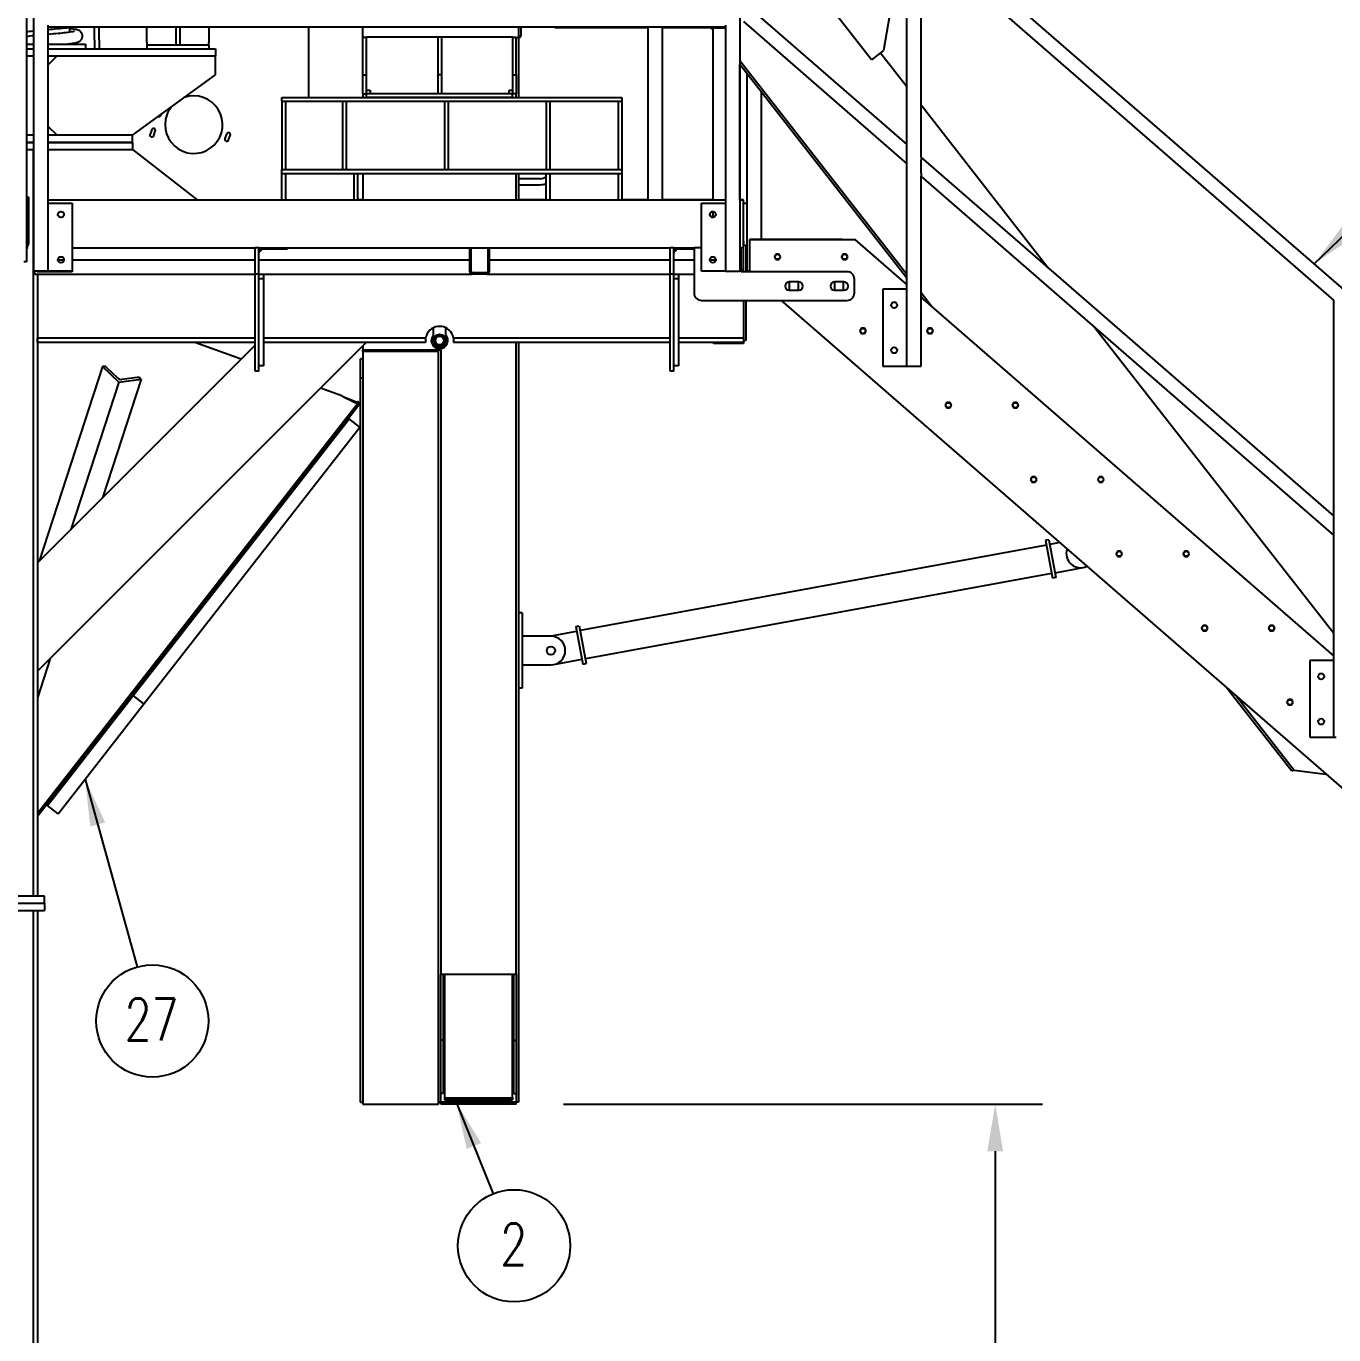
# Model space of a CAD drawing. Header units: millimetres. Extents: x 0 to 55611, y 0 to 32827.
# Drawn here: x 22491 to 25958, y 23633 to 27102 of the extents above; entities that cross this region are included whole.
import ezdxf

# ---------------------------------------------------------------- set-up
doc = ezdxf.new("R2010")
doc.units = ezdxf.units.MM
doc.header["$LTSCALE"] = 10
doc.header["$PDSIZE"] = -1
doc.linetypes.add('SLD-Continua', pattern=[0])
for name, color, linetype in [('CHUTE', 30, 'SLD-Continua'), ('EQUIPO', 30, 'SLD-Continua'), ('SLD-0_0', 7, 'SLD-Continua'), ('STRUC', 5, 'SLD-Continua')]:
    doc.layers.add(name, color=color, linetype=linetype)
doc.styles.add('1', font='romans.shx', dxfattribs={"height": 125})
doc.styles.add('SLDTEXTSTYLE18', font='romans.shx', dxfattribs={"width": 0.75})
doc.dimstyles.new('50', dxfattribs={"dimscale": 0, "dimtxt": 125, "dimasz": 125, "dimexe": 125, "dimexo": 125, "dimgap": 50, "dimtad": 1, "dimdec": 0, "dimlfac": 49.861111, "dimzin": 1, "dimtxsty": '1', "dimcen": 2.5, "dimclrd": 1, "dimclre": 1, "dimadec": 0, "dimazin": 0, "dimtfac": 1, "dimtdec": 0, "dimtmove": 0, "dimatfit": 3, "dimfxl": 1, "dimtzin": 1, "dimarcsym": 0})

# ---------------------------------------------------------------- blocks, each defined once
blk = doc.blocks.new('SW_NOTE_0')
at = {"layer": 'SLD-0_0', "color": 0}
blk.add_circle((39.8, -143.3), 148.7, dxfattribs=at)
at = {"layer": 'SLD-0_0', "color": 0, "insert": (37.6, -83.8), "char_height": 111.12, "attachment_point": 2, "style": 'SLDTEXTSTYLE18'}
blk.add_mtext('27', dxfattribs=at)
blk = doc.blocks.new('SW_NOTE_0_1')
at = {"layer": 'SLD-0_0', "color": 0}
blk.add_circle((55.5, -137.9), 148.7, dxfattribs=at)
at = {"layer": 'SLD-0_0', "color": 0, "insert": (54.4, -78.5), "char_height": 111.1, "attachment_point": 2, "style": 'SLDTEXTSTYLE18'}
blk.add_mtext('2', dxfattribs=at)
blk = doc.blocks.new('*D107')
at = {"color": 1, "lineweight": -2, "transparency": 16777216}
for p, q in [((17583.4, 28887.9), (17583.4, 31015.6)), ((29013, 23894.3), (29013, 31015.6)), ((28888, 30890.6), (17708.4, 30890.6))]:
    blk.add_line(p, q, dxfattribs=at)
at = {"color": 1, "transparency": 16777216}
for points in [[(17708.4, 30911.4), (17708.4, 30869.8), (17583.4, 30890.6)], [(28888, 30911.4), (28888, 30869.8), (29013, 30890.6)]]:
    blk.add_solid(points, dxfattribs=at)
at = {"layer": 'Defpoints', "color": 0, "transparency": 16777216}
for p in [(17583.4, 30890.6), (17583.4, 28762.9), (29013, 23769.3)]:
    blk.add_point(p, dxfattribs=at)
at = {"color": 0, "transparency": 16777216, "insert": (23298.2, 31003.1), "char_height": 125, "attachment_point": 5, "style": '1'}
blk.add_mtext('11430', dxfattribs=at)
blk = doc.blocks.new('*D110')
at = {"color": 1, "lineweight": -2, "transparency": 16777216}
for p, q in [((20926, 28448.7), (20926, 30587.3)), ((29013, 23894.3), (29013, 30587.3)), ((21051, 30462.3), (28888, 30462.3))]:
    blk.add_line(p, q, dxfattribs=at)
at = {"color": 1, "transparency": 16777216}
for points in [[(21051, 30483.1), (21051, 30441.4), (20926, 30462.3)], [(28888, 30483.1), (28888, 30441.4), (29013, 30462.3)]]:
    blk.add_solid(points, dxfattribs=at)
at = {"layer": 'Defpoints', "color": 0, "transparency": 16777216}
for p in [(29013, 30462.3), (20926, 28323.7), (29013, 23769.3)]:
    blk.add_point(p, dxfattribs=at)
at = {"color": 0, "transparency": 16777216, "insert": (24969.5, 30574.8), "char_height": 125, "attachment_point": 5, "style": '1'}
blk.add_mtext('8087', dxfattribs=at)
blk = doc.blocks.new('*D112')
at = {"color": 1, "lineweight": -2, "transparency": 16777216}
for p, q in [((23915.6, 24245), (25185.3, 24245)), ((25060.3, 24120), (25060.3, 22512.2))]:
    blk.add_line(p, q, dxfattribs=at)
at = {"color": 1, "transparency": 16777216}
for points in [[(25039.5, 24120), (25081.2, 24120), (25060.3, 24245)], [(25039.5, 22512.2), (25081.2, 22512.2), (25060.3, 22387.2)]]:
    blk.add_solid(points, dxfattribs=at)
at = {"layer": 'Defpoints', "color": 0, "transparency": 16777216}
for p in [(23790.6, 24245), (25060.3, 22387.2), (25060.3, 22387.2)]:
    blk.add_point(p, dxfattribs=at)
at = {"color": 0, "transparency": 16777216, "insert": (24947.8, 23316.1), "char_height": 125, "attachment_point": 5, "rotation": 90, "style": '1'}
blk.add_mtext('1858', dxfattribs=at)
blk = doc.blocks.new('*D113')
at = {"color": 1, "lineweight": -2, "transparency": 16777216}
blk.add_arc((27762.6, 22838.4), 6262.4, 163.12886, 178.85634, dxfattribs=at)
at = {"color": 1, "transparency": 16777216}
for points in [[(21749.9, 24662.2), (21789.6, 24649.7), (21807.2, 24775.2)], [(21522.3, 22963.2), (21480.6, 22963.6), (21500.2, 22838.4)]]:
    blk.add_solid(points, dxfattribs=at)
at = {"layer": 'Defpoints', "color": 0, "transparency": 16777216}
for p in [(21583.5, 24847.9), (22235.7, 24635.8), (21637.3, 24141.5), (18028.3, 22838.4), (23892.3, 22838.4)]:
    blk.add_point(p, dxfattribs=at)
at = {"color": 0, "transparency": 16777216, "insert": (21466.3, 23836.5), "char_height": 125, "attachment_point": 5, "rotation": 80.9926, "style": '1'}
blk.add_mtext('18°', dxfattribs=at)

msp = doc.modelspace()

# ---------------------------------------------------------------- hatches: boundary and pattern name
at = {"linetype": 'SLD-Continua', "lineweight": 18}
h = msp.add_hatch(dxfattribs=at)
h.set_pattern_fill('ANSI31', scale=60, angle=3e-322, style=0)
edge = h.paths.add_edge_path(flags=0)
edge.add_line((25066.5, 27181.8), (25117.5, 27181.8))
edge.add_line((25117.5, 27181.8), (25117.5, 27192.4))
edge.add_line((25117.5, 27192.4), (25066.5, 27192.4))
edge.add_ellipse((25066.5, 27165.8), major_axis=(0, -26.6), ratio=0.939693, start_angle=180, end_angle=270)
edge.add_line((25041.5, 27165.8), (25041.5, 27013.6))
edge.add_line((25041.5, 27013.6), (25051.5, 27013.6))
edge.add_line((25051.5, 27013.6), (25051.5, 27165.8))
edge.add_ellipse((25066.5, 27165.8), major_axis=(0, 16), ratio=0.939693, start_angle=0, end_angle=90, ccw=False)
h = msp.add_hatch(dxfattribs=at)
h.set_pattern_fill('ANSI32', scale=60, angle=3e-322, style=0)
edge = h.paths.add_edge_path(flags=0)
edge.add_ellipse((24256.9, 26981.2), major_axis=(0, -0.845), ratio=0.939582, start_angle=360, end_angle=450)
edge.add_line((24257.7, 26981.2), (24257.7, 27020.1))
edge.add_ellipse((24256.9, 27020.1), major_axis=(0, -0.845), ratio=0.939582, start_angle=90, end_angle=180)
edge.add_line((24256.9, 27020.9), (24253.7, 27020.9))
edge.add_ellipse((24253.7, 27020.1), major_axis=(0, -0.845), ratio=0.939582, start_angle=180, end_angle=270)
edge.add_line((24252.9, 27020.1), (24252.9, 26981.2))
edge.add_ellipse((24253.7, 26981.2), major_axis=(0, -0.845), ratio=0.939582, start_angle=270, end_angle=360)
edge.add_line((24253.7, 26980.4), (24256.9, 26980.4))
h = msp.add_hatch(dxfattribs=at)
h.set_pattern_fill('ANSI32', scale=60, angle=3e-322, style=0)
edge = h.paths.add_edge_path(flags=0)
edge.add_line((24675.6, 26939.8), (24714.2, 26939.8))
edge.add_ellipse((24714.2, 26946.3), major_axis=(0, -6.49), ratio=0.939582, start_angle=360, end_angle=450)
edge.add_line((24720.3, 26946.3), (24720.3, 27014.4))
edge.add_ellipse((24714.2, 27014.4), major_axis=(0, -6.49), ratio=0.939582, start_angle=90, end_angle=180)
edge.add_line((24714.2, 27020.9), (24675.6, 27020.9))
edge.add_ellipse((24675.6, 27014.4), major_axis=(0, -6.49), ratio=0.939582, start_angle=180, end_angle=270)
edge.add_line((24669.5, 27014.4), (24669.5, 26946.3))
edge.add_ellipse((24675.6, 26946.3), major_axis=(0, -6.49), ratio=0.939582, start_angle=270, end_angle=360)
edge = h.paths.add_edge_path(flags=0)
edge.add_ellipse((24675.6, 26946.3), major_axis=(0, -3.24), ratio=0.939582, start_angle=270, end_angle=360, ccw=False)
edge.add_line((24672.6, 26946.3), (24672.6, 27014.4))
edge.add_ellipse((24675.6, 27014.4), major_axis=(0, -3.24), ratio=0.939582, start_angle=180, end_angle=270, ccw=False)
edge.add_line((24675.6, 27017.7), (24714.2, 27017.7))
edge.add_ellipse((24714.2, 27014.4), major_axis=(0, -3.24), ratio=0.939582, start_angle=90, end_angle=180, ccw=False)
edge.add_line((24717.3, 27014.4), (24717.3, 26946.3))
edge.add_ellipse((24714.2, 26946.3), major_axis=(0, -3.24), ratio=0.939582, start_angle=0, end_angle=90, ccw=False)
edge.add_line((24714.2, 26943), (24675.6, 26943))
h = msp.add_hatch(dxfattribs=at)
h.set_pattern_fill('ANSI32', scale=60, angle=3e-322, style=0)
edge = h.paths.add_edge_path(flags=0)
edge.add_line((23799.8, 26961.5), (23799.8, 26997.2))
edge.add_ellipse((23806.2, 26997.2), major_axis=(0, 6.76), ratio=0.939582, start_angle=0, end_angle=90, ccw=False)
edge.add_line((23806.2, 27004), (23847.5, 27004))
edge.add_ellipse((23847.5, 27010.8), major_axis=(0, 6.76), ratio=0.939582, start_angle=180, end_angle=270)
edge.add_line((23853.8, 27010.8), (23853.8, 27014.1))
edge.add_line((23853.8, 27014.1), (23790.3, 27014.1))
edge.add_line((23790.3, 27014.1), (23790.3, 26961.5))
edge.add_line((23790.3, 26961.5), (23799.8, 26961.5))
h = msp.add_hatch(dxfattribs=at)
h.set_pattern_fill('ANSI32', scale=60, angle=3e-322, style=0)
edge = h.paths.add_edge_path(flags=0)
edge.add_line((24812.5, 26911.6), (24846.1, 26911.6))
edge.add_ellipse((24855.6, 26914.8), major_axis=(0, 27.8), ratio=0.342323, start_angle=82.6186, end_angle=96.57, ccw=False)
edge.add_line((24846.1, 26918.4), (24814.8, 26918.4))
edge.add_line((24814.8, 26918.4), (24812.5, 26911.6))
h = msp.add_hatch(dxfattribs=at)
h.set_pattern_fill('ANSI32', scale=60, style=0)
edge = h.paths.add_edge_path(flags=0)
edge.add_line((24863.6, 26899.7), (24886.9, 26899.7))
edge.add_line((24886.9, 26899.7), (24886.9, 26911.6))
edge.add_line((24886.9, 26911.6), (24865, 26911.6))
edge.add_ellipse((24855.6, 26914.8), major_axis=(0, 27.8), ratio=0.342323, start_angle=237.182, end_angle=263.4261, ccw=False)
h = msp.add_hatch(dxfattribs=at)
h.set_pattern_fill('ANSI32', scale=60, angle=3e-322, style=0)
edge = h.paths.add_edge_path(flags=0)
edge.add_line((24865, 26911.6), (24898.6, 26911.6))
edge.add_line((24898.6, 26911.6), (24898.6, 26918.4))
edge.add_line((24898.6, 26918.4), (24865, 26918.4))
edge.add_ellipse((24855.6, 26914.8), major_axis=(0, 27.8), ratio=0.342323, start_angle=263.43, end_angle=277.3814, ccw=False)
h = msp.add_hatch(dxfattribs=at)
h.set_pattern_fill('ANSI32', scale=60, angle=3e-322, style=0)
h.paths.add_polyline_path([(24670.3, 26778.3), (24670.3, 26741.2), (24810.3, 26741.2), (24810.3, 26778.3)], flags=0)
h = msp.add_hatch(dxfattribs=at)
h.set_pattern_fill('ANSI32', scale=60, angle=3e-322, style=0)
edge = h.paths.add_edge_path(flags=0)
edge.add_line((25738.8, 25141.1), (25738.8, 25096.3))
edge.add_ellipse((25748.4, 25096.3), major_axis=(0, 10), ratio=0.950977, start_angle=90, end_angle=111.2679)
edge.add_line((25739.5, 25092.6), (25757, 25045.2))
edge.add_ellipse((25752.6, 25043.4), major_axis=(0, 5.01), ratio=0.950977, start_angle=270, end_angle=291.2679, ccw=False)
edge.add_line((25757.4, 25043.4), (25757.4, 25017.6))
edge.add_line((25757.4, 25017.6), (25762.1, 25017.6))
edge.add_line((25762.1, 25017.6), (25762.1, 25043.4))
edge.add_ellipse((25752.6, 25043.4), major_axis=(0, 10), ratio=0.950977, start_angle=270, end_angle=291.2679)
edge.add_line((25761.5, 25047), (25743.9, 25094.4))
edge.add_ellipse((25748.4, 25096.3), major_axis=(0, 5.01), ratio=0.950977, start_angle=90, end_angle=111.2679, ccw=False)
edge.add_line((25743.6, 25096.3), (25743.6, 25141.1))
edge.add_ellipse((25748.4, 25141.1), major_axis=(0, 5.01), ratio=0.950977, start_angle=0, end_angle=90, ccw=False)
edge.add_line((25748.4, 25146.1), (25774.8, 25146.1))
edge.add_line((25774.8, 25146.1), (25774.8, 25151.1))
edge.add_line((25774.8, 25151.1), (25748.4, 25151.1))
edge.add_ellipse((25748.4, 25141.1), major_axis=(0, 10), ratio=0.950977, start_angle=0, end_angle=90)
h = msp.add_hatch(dxfattribs=at)
h.set_pattern_fill('ANSI34', scale=60, style=0)
h.paths.add_polyline_path([(25774.8, 25097.7), (25762.1, 25097.7), (25762.1, 24990.9), (25774.8, 24990.9)], flags=0)
h = msp.add_hatch(dxfattribs=at)
h.set_pattern_fill('ANSI32', scale=60, style=0)
h.paths.add_polyline_path([(24814.6, 24021.9), (24824.1, 24021.9), (24824.1, 24312.9), (24814.6, 24312.9)], flags=0)
h = msp.add_hatch(dxfattribs=at)
h.set_pattern_fill('ANSI32', scale=60, style=0)
edge = h.paths.add_edge_path(flags=0)
edge.add_line((24738.4, 24116.9), (24738.4, 24112.3))
edge.add_line((24738.4, 24112.3), (24814.6, 24112.3))
edge.add_line((24814.6, 24112.3), (24814.6, 24223.5))
edge.add_line((24814.6, 24223.5), (24811.4, 24223.5))
edge.add_ellipse((24811.4, 24218.9), major_axis=(0, 4.64), ratio=0.684989, start_angle=360, end_angle=450)
edge.add_line((24808.2, 24218.9), (24808.2, 24133.2))
edge.add_ellipse((24800.3, 24133.2), major_axis=(0, 11.6), ratio=0.684989, start_angle=180, end_angle=270, ccw=False)
edge.add_line((24800.3, 24121.6), (24741.6, 24121.6))
edge.add_ellipse((24741.6, 24116.9), major_axis=(0, 4.64), ratio=0.684989, start_angle=360, end_angle=450)
h = msp.add_hatch(dxfattribs=at)
h.set_pattern_fill('ANSI32', scale=60, style=0)
edge = h.paths.add_edge_path(flags=0)
edge.add_line((24900.3, 24218.4), (24900.3, 24223))
edge.add_line((24900.3, 24223), (24824.1, 24223))
edge.add_line((24824.1, 24223), (24824.1, 24111.8))
edge.add_line((24824.1, 24111.8), (24827.3, 24111.8))
edge.add_ellipse((24827.3, 24116.4), major_axis=(0, -4.64), ratio=0.684989, start_angle=360, end_angle=450)
edge.add_line((24830.5, 24116.4), (24830.5, 24202.2))
edge.add_ellipse((24838.4, 24202.2), major_axis=(0, -11.6), ratio=0.684989, start_angle=180, end_angle=270, ccw=False)
edge.add_line((24838.4, 24213.8), (24897.1, 24213.8))
edge.add_ellipse((24897.1, 24218.4), major_axis=(0, -4.64), ratio=0.684989, start_angle=360, end_angle=450)

# ---------------------------------------------------------------- linework, layer by layer
at = {"color": 7, "linetype": 'SLD-Continua', "lineweight": 25}
for p, q in [((22492.6, 27041.5), (22512, 27041.5)), ((22492.6, 27022.5), (22512, 27022.5)), ((22550.1, 27041.5), (22993.3, 27041.5)), ((22550.1, 27022.5), (22993.3, 27022.5)), ((22573.5, 27022.5), (22550.1, 26999.1)), ((22993.3, 27041.5), (22993.3, 27022.5)), ((22993.3, 26972.5), (22993.3, 27022.5)), ((22773.3, 26812.5), (22993.3, 26972.5)), ((23169.3, 26912.9), (24070.8, 26912.9)), ((23169.3, 26902.7), (23169.3, 26912.9)), ((23169.3, 26902.7), (24070.8, 26902.7)), ((23169.3, 26902.7), (23178.9, 26902.7)), ((23169.3, 26902.7), (23169.3, 26721.6)), ((23178.9, 26902.7), (23178.9, 26721.6)), ((23330.2, 26902.7), (23330.2, 26721.6)), ((23330.2, 26902.7), (23339.8, 26902.7)), ((23339.8, 26902.7), (23339.8, 26721.6)), ((23600.2, 26902.7), (23609.8, 26902.7)), ((23600.2, 26902.7), (23600.2, 26721.6)), ((23609.8, 26902.7), (23609.8, 26721.6)), ((23870.2, 26902.7), (23870.2, 26721.6)), ((23870.2, 26902.7), (23879.8, 26902.7)), ((23879.8, 26902.7), (23879.8, 26721.6)), ((24061.2, 26902.7), (24061.2, 26721.6)), ((24061.2, 26902.7), (24070.8, 26902.7)), ((24070.8, 26912.9), (24070.8, 26902.7)), ((24070.8, 26902.7), (24070.8, 26721.6)), ((22512, 26812.5), (22492.5, 26812.5)), ((22550.1, 26835.8), (22573.5, 26812.5)), ((22773.3, 26812.5), (22550.1, 26812.5)), ((22773.3, 26793.4), (22773.3, 26812.5)), ((22512, 26793.4), (22492.5, 26793.4)), ((22773.3, 26793.4), (22550.1, 26793.4)), ((23169.3, 26721.6), (24070.8, 26721.6)), ((23169.3, 26711.5), (23169.3, 26721.6)), ((23169.3, 26721.6), (23178.9, 26721.6)), ((23169.3, 26641.4), (23169.3, 26711.5)), ((23169.3, 26711.5), (23179.5, 26711.5)), ((23169.3, 26711.5), (24070.8, 26711.5)), ((23179.5, 26641.4), (23179.5, 26711.5)), ((23330.2, 26721.6), (23339.8, 26721.6)), ((23360.6, 26711.5), (23370.8, 26711.5)), ((23360.6, 26641.4), (23360.6, 26711.5)), ((23370.8, 26641.4), (23370.8, 26711.5)), ((23600.2, 26721.6), (23609.8, 26721.6)), ((23869.3, 26711.5), (23869.3, 26641.4)), ((23869.3, 26711.5), (23879.5, 26711.5)), ((23870.2, 26721.6), (23879.8, 26721.6)), ((23879.5, 26711.5), (23879.5, 26641.4)), ((24060.6, 26711.5), (24060.6, 26641.4)), ((24060.6, 26711.5), (24070.8, 26711.5)), ((24061.2, 26721.6), (24070.8, 26721.6)), ((24070.8, 26721.6), (24070.8, 26711.5)), ((24070.8, 26711.5), (24070.8, 26641.4))]:
    msp.add_line(p, q, dxfattribs=at)
at = {"layer": 'CHUTE', "linetype": 'SLD-Continua', "lineweight": 25}
for p, q in [((24732.3, 27012.5), (24640.6, 27129.8)), ((24780.3, 27129.2), (24763.8, 27037.2)), ((23384.2, 27076.4), (23384.2, 27098.5)), ((23796.9, 27098.5), (23796.9, 27071.6)), ((23803.3, 27076.4), (23803.3, 27098.5)), ((24308.7, 27095.7), (24306.9, 27097.2)), ((24309.3, 27094.9), (24307.9, 27096.4)), ((24308.7, 27095.7), (24309.9, 27097.2)), ((24309.3, 27094.9), (24311.5, 27096.6)), ((24311.5, 27092.1), (24309.3, 27094.9)), ((23384.2, 27072.4), (23384.2, 27076.4)), ((23384.2, 26972.4), (23384.2, 27072.4)), ((23384.2, 27072.4), (23393.7, 27072.4)), ((23393.7, 26972.4), (23393.7, 27072.4)), ((23403.3, 27072.4), (23393.7, 27072.4)), ((23582.6, 27072.4), (23403.3, 27072.4)), ((23592.2, 27072.4), (23582.6, 27072.4)), ((23582.6, 27072.4), (23582.6, 26972.4)), ((23771.5, 27072.4), (23592.2, 27072.4)), ((23592.2, 27072.4), (23592.2, 26972.4)), ((23781, 27072.4), (23771.5, 27072.4)), ((23781, 27072.4), (23790.6, 27072.4)), ((23781, 27072.4), (23781, 26972.4)), ((23790.6, 26972.4), (23790.6, 27072.4)), ((23790.6, 27071.6), (23796.9, 27071.6)), ((23796.9, 27071.6), (23796.9, 26912.9)), ((23796.9, 27071.6), (23798.5, 27071.6)), ((24763.8, 27037.2), (24732.3, 27012.5)), ((24755.9, 27031), (24825.8, 26941.5)), ((24383.3, 27010.6), (24825.8, 26444.1)), ((24825.8, 26433.8), (24383.3, 27000.3)), ((23384.2, 26972.4), (23393.7, 26972.4)), ((23384.2, 26922.5), (23384.2, 26972.4)), ((23393.7, 26922.5), (23393.7, 26972.4)), ((23592.2, 26972.4), (23582.6, 26972.4)), ((23582.6, 26972.4), (23582.6, 26922.5)), ((23592.2, 26972.4), (23592.2, 26922.5)), ((23781, 26972.4), (23781, 26922.5)), ((23781, 26972.4), (23790.6, 26972.4)), ((23790.6, 26972.4), (23790.6, 26922.5)), ((23384.2, 26922.5), (23384.2, 26912.9)), ((23384.2, 26922.5), (23393.7, 26922.5)), ((23393.7, 26931.9), (23403.3, 26931.9)), ((23393.8, 26912.9), (23393.8, 26922.4)), ((23781, 26922.4), (23393.8, 26922.4)), ((23403.3, 26931.9), (23403.3, 26922.4)), ((23592.2, 26922.5), (23582.6, 26922.5)), ((23771.5, 26922.4), (23771.5, 26931.9)), ((23771.5, 26931.9), (23781, 26931.9)), ((23790.6, 26922.5), (23781, 26922.5)), ((23781, 26912.9), (23781, 26922.4)), ((23790.6, 26912.9), (23790.6, 26922.5)), ((23781, 26912.9), (23393.8, 26912.9)), ((24863.9, 26892.7), (25200.9, 26461.5)), ((23384.2, 26711.5), (23384.2, 26641.4)), ((23790.6, 26641.4), (23790.6, 26711.5)), ((23796.9, 26711.5), (23796.9, 26641.4)), ((23854.2, 26697.2), (23796.9, 26697.2)), ((23796.9, 26681.3), (23854.2, 26681.3)), ((24863.9, 26395.3), (24893.1, 26358.1)), ((24867.9, 26379.9), (24863.9, 26385)), ((23570.7, 26302.1), (23570.7, 26268.5)), ((23604.1, 26268.5), (23604.1, 26302.1)), ((25323.8, 26304.1), (25957.9, 25492.5)), ((23568.4, 26257.4), (23569.5, 26257.4)), ((23572.2, 26257.4), (23574.9, 26257.4)), ((23580, 26257.4), (23587.4, 26257.4)), ((23582.6, 26279.6), (23582.6, 26281)), ((23582.6, 26279.6), (23592.2, 26279.6)), ((23592.2, 26279.6), (23592.2, 26281)), ((23790.6, 24589.5), (23790.6, 26263.2)), ((23796.9, 26263.2), (23796.9, 24249.5)), ((23377.9, 26169.5), (23377.9, 26220.3)), ((23384.2, 26220.3), (23377.9, 26220.3)), ((23384.2, 26254.6), (23384.2, 26243.7)), ((23384.2, 26243.7), (23590.6, 26243.7)), ((23384.2, 26239.1), (23384.2, 26243.7)), ((23384.2, 26239.1), (23384.2, 24245)), ((23584.2, 26239.1), (23384.2, 26239.1)), ((23584.2, 26239.1), (23584.2, 26243.7)), ((23584.2, 26234.8), (23584.2, 26239.1)), ((23584.2, 24249.5), (23584.2, 26234.8)), ((23590.6, 26243.7), (23590.6, 24589.5)), ((23377.9, 24249.5), (23377.9, 26169.5)), ((23377.9, 26169.5), (23384.2, 26169.5)), ((25202.8, 25740.6), (25193.5, 25738.9)), ((25193.5, 25738.9), (25211.8, 25638.9)), ((25202.8, 25740.6), (25221.2, 25640.6)), ((25195.8, 25726.4), (23960.1, 25499.6)), ((25231.2, 25732.9), (25205.1, 25728.1)), ((25218.9, 25653.1), (25293.8, 25666.9)), ((25209.5, 25651.4), (23973.8, 25424.7)), ((25221.2, 25640.6), (25211.8, 25638.9)), ((23806.4, 25546.7), (23796.9, 25546.7)), ((23806.4, 25546.7), (23806.4, 25346.7)), ((23879.2, 25484.8), (23950.7, 25497.9)), ((23948.4, 25510.4), (23957.8, 25512.1)), ((23948.4, 25510.4), (23966.8, 25410.5)), ((23957.8, 25512.1), (23976.1, 25412.2)), ((23882.6, 25484.8), (23806.4, 25484.8)), ((23964.5, 25423), (23889.5, 25409.2)), ((23806.4, 25408.6), (23882.6, 25408.6)), ((23966.8, 25410.5), (23976.1, 25412.2)), ((23806.4, 25346.7), (23796.9, 25346.7)), ((25847, 25126.7), (25674.6, 25347.4)), ((25699.7, 25325.6), (25852.6, 25129.9)), ((25852, 25130.6), (25847, 25126.7)), ((25852.6, 25129.9), (25936.7, 25119.6)), ((23590.6, 24249.5), (23590.6, 24589.5)), ((23590.6, 24589.5), (23790.6, 24589.5)), ((23596.9, 24589.5), (23596.9, 24414.3)), ((23600.6, 24589.5), (23600.6, 24261)), ((23780.6, 24261), (23780.6, 24589.5)), ((23784.2, 24414.3), (23784.2, 24589.5)), ((23790.6, 24589.5), (23790.6, 24249.5)), ((23596.9, 24414.3), (23590.6, 24414.3)), ((23596.9, 24414.3), (23596.9, 24273.1)), ((23784.2, 24273.1), (23784.2, 24414.3)), ((23784.2, 24414.3), (23790.6, 24414.3)), ((23377.9, 24249.5), (23384.2, 24249.5)), ((23384.2, 24245), (23584.2, 24245)), ((23590.6, 24249.5), (23584.2, 24249.5)), ((23584.2, 24245), (23584.2, 24249.5)), ((23596.9, 24273.1), (23590.6, 24273.1)), ((23590.6, 24245), (23590.6, 24249.5)), ((23790.6, 24249.5), (23590.6, 24249.5)), ((23790.6, 24245), (23590.6, 24245)), ((23600.6, 24261), (23780.6, 24261)), ((23600.6, 24261), (23600.6, 24256.5)), ((23600.6, 24256.5), (23780.6, 24256.5)), ((23780.6, 24261), (23780.6, 24256.5)), ((23784.2, 24273.1), (23790.6, 24273.1)), ((23796.9, 24249.5), (23790.6, 24249.5)), ((23790.6, 24245), (23790.6, 24249.5))]:
    msp.add_line(p, q, dxfattribs=at)
for centre, radius in [((23587.4, 26268.5), 16.7), ((23587.4, 26268.5), 13.3), ((23587.4, 26268.5), 11.1), ((23882.6, 25446.7), 11.1)]:
    msp.add_circle(centre, radius, dxfattribs=at)
for centre, radius, start, end in [((23798.5, 27076.4), 4.76, 270, 0), ((23854.2, 26719.3), 22.1, 270, 313.2791), ((23854.2, 26719.3), 37.9, 270, 293.4958), ((23587.4, 26268.5), 22, 139.3861, 40.6139), ((23587.4, 26268.5), 21.1, 142.3886, 0), ((23587.4, 26268.5), 18.8, 152.687, 0), ((23587.4, 26268.5), 21.1, 0, 37.6114), ((23587.4, 26268.5), 18.8, 0, 27.313), ((25286.9, 25704.4), 38.1, 162.2749, 295.7251), ((23882.6, 25446.7), 38.1, 270, 90)]:
    msp.add_arc(centre, radius, start, end, dxfattribs=at)
at = {"layer": 'EQUIPO', "linetype": 'SLD-Continua', "lineweight": 25}
for p, q in [((22607.5, 27085.5), (22607.5, 27098.5)), ((22673, 27065.5), (22673, 27098.5)), ((22685, 27065.5), (22685, 27098.5)), ((22811, 27057.9), (22811, 27098.5)), ((22888.5, 27098.5), (22888.5, 27074.3)), ((22898.5, 27098.5), (22898.5, 27074.3)), ((22976.1, 27098.5), (22976.1, 27057.9)), ((23240.7, 26912.9), (23240.8, 27098.5)), ((22492.6, 27053.5), (22512, 27053.5)), ((22550.1, 27053.5), (22559, 27053.5)), ((22559, 27053.5), (22649, 27053.5)), ((22607.5, 27053.5), (22607.5, 27055.2)), ((22649, 27053.5), (22649, 27041.5)), ((22673, 27065.5), (22673, 27041.5)), ((22685, 27065.5), (22685, 27041.5)), ((22811, 27057.9), (22811, 27051.5)), ((22888.5, 27074.3), (22888.5, 27061.9)), ((22888.5, 27061.9), (22888.5, 27051.5)), ((22898.5, 27074.3), (22898.5, 27061.9)), ((22898.5, 27061.9), (22898.5, 27051.5)), ((22976.1, 27051.5), (22976.1, 27057.9)), ((22811, 27051.5), (22811, 27041.5)), ((22836.4, 27051.5), (22811, 27051.5)), ((22950.7, 27051.5), (22836.4, 27051.5)), ((22976.1, 27051.5), (22950.7, 27051.5)), ((22976.1, 27051.5), (22976.1, 27041.5)), ((22849, 26865.3), (22850.2, 26868.4)), ((22824.2, 26827.1), (22819.8, 26815.1)), ((22829.5, 26811.6), (22833.8, 26823.5)), ((23022.7, 26815.6), (23018.4, 26803.7)), ((23028.1, 26800.2), (23032.4, 26812.1)), ((23061, 26218.8), (22939, 26263.2)), ((22693.6, 26199.6), (22525.7, 25683.5)), ((22696, 26199.9), (22693.6, 26199.6)), ((22693.6, 26199.6), (22736.9, 26158.5)), ((22734.3, 26168.9), (22704.6, 26197.2)), ((22736.9, 26158.5), (22609.7, 25767.5)), ((22796, 26166.3), (22693.7, 25851.4)), ((22736.9, 26158.5), (22796, 26166.3)), ((22785.7, 26170.8), (22745, 26165.4)), ((22796, 26166.3), (22794.2, 26168)), ((23328.1, 26121.6), (23271.7, 26142.1)), ((22521.4, 25015.6), (23370.8, 26102.8)), ((23376.7, 26101.8), (22775.5, 25332.2)), ((23368.5, 26103.5), (23368.1, 26102.2)), ((23369.5, 26106.4), (23368.5, 26103.5)), ((23370.8, 26102.8), (23368.5, 26103.5)), ((23371.7, 26105.7), (23369.5, 26106.4)), ((23370.8, 26102.8), (23371.7, 26105.7)), ((23376.7, 26101.8), (23371.7, 26105.7)), ((22775.4, 25327.9), (23347.9, 26060.8)), ((23347, 26061.5), (23345.9, 26062.4)), ((23347.9, 26060.8), (23347, 26061.5)), ((23376.2, 26038.7), (23347.9, 26060.8)), ((22803.7, 25305.8), (23376.2, 26038.7)), ((22555.2, 25425.6), (22521.4, 25321.9)), ((22773.4, 25329.5), (22521.4, 25007)), ((22547.6, 25036.4), (22775.4, 25327.9)), ((22775.5, 25332.2), (22773.4, 25329.5)), ((22774.5, 25328.6), (22773.4, 25329.5)), ((22775.4, 25327.9), (22774.5, 25328.6)), ((22803.7, 25305.8), (22775.4, 25327.9)), ((22575.9, 25014.3), (22803.7, 25305.8)), ((22546.7, 25037.1), (22545.6, 25037.9)), ((22547.6, 25036.4), (22546.7, 25037.1)), ((22575.9, 25014.3), (22547.6, 25036.4))]:
    msp.add_line(p, q, dxfattribs=at)
at = {"layer": 'EQUIPO', "linetype": 'SLD-Continua', "lineweight": 25, "flags": 128}
for points in [[(22492.6, 27087.2), (22493, 27087.3), (22496.7, 27087.7), (22500.8, 27088.2), (22505.5, 27088.7), (22510.9, 27089.2), (22512, 27089.3)], [(22550.1, 27092.8), (22551.9, 27093), (22556.2, 27093.4), (22561.2, 27093.8), (22566.7, 27094.3), (22574.4, 27095), (22581.3, 27095.6), (22587.5, 27096.3), (22593.9, 27096.9), (22599.3, 27097.5), (22603.7, 27098), (22607.3, 27098.5)], [(22618.3, 27087.5), (22618.3, 27087.5), (22617.8, 27087.4), (22617.1, 27087.2), (22615.7, 27086.9), (22613.7, 27086.5), (22611.1, 27086.1), (22606.7, 27085.4), (22602, 27084.8), (22596.9, 27084.2), (22591.1, 27083.5), (22586.7, 27083), (22581.7, 27082.5), (22576.2, 27082), (22570.2, 27081.4), (22563.6, 27080.9), (22556.7, 27080.2), (22550.4, 27079.7), (22550.1, 27079.7)], [(22641.1, 27074.9), (22640.8, 27078.2), (22640.1, 27080.7), (22639.3, 27082.6), (22638.5, 27083.8), (22638.1, 27084.4), (22637.5, 27085.2), (22636.6, 27086.2), (22635.2, 27087.5), (22633.5, 27088.8), (22631.8, 27089.7), (22628.1, 27091.2), (22624.5, 27092.3), (22620.9, 27093.1), (22617.2, 27093.7), (22613.7, 27094.3), (22610.5, 27094.8), (22607.5, 27095.2)], [(22512, 27076.2), (22506.5, 27075.7), (22501.4, 27075.1), (22496.9, 27074.6), (22492.9, 27074.2), (22492.6, 27074.1)], [(22593.1, 27053.5), (22595.5, 27053.8), (22600.9, 27054.4), (22605.3, 27054.9), (22608.9, 27055.4), (22611.8, 27055.8), (22614, 27056.1), (22616, 27056.4), (22618.4, 27056.8), (22621, 27057.3), (22623.7, 27057.9), (22625.9, 27058.4), (22627.9, 27059), (22629.6, 27059.7), (22631.8, 27060.6), (22633.6, 27061.7), (22635, 27062.7), (22635.9, 27063.5), (22636.3, 27063.9), (22636.8, 27064.4), (22637.5, 27065.2), (22638.4, 27066.3), (22639.3, 27067.9), (22640.2, 27069.9), (22640.8, 27072.3), (22641.1, 27075.2)], [(23328.1, 26121.6), (23339.6, 26115.9), (23351.2, 26110.3), (23359.6, 26106.2), (23368.1, 26102.2)], [(23328.1, 26121.6), (23339.8, 26116.8), (23351.6, 26112), (23369, 26105.1)]]:
    msp.add_lwpolyline(points, dxfattribs=at)
at = {"layer": 'EQUIPO', "linetype": 'SLD-Continua', "lineweight": 25}
for centre, radius, start, end in [((22935.9, 26840.5), 76.2, 160, 109.3602), ((22935.9, 26840.5), 76.2, 142.6936, 160), ((22844.2, 26867.1), 5.16, 244.3157, 340), ((22824.7, 26813.4), 5.16, 160, 340), ((22829, 26825.3), 5.16, 340, 160), ((23027.6, 26813.9), 5.16, 340, 160), ((23023.2, 26801.9), 5.16, 160, 340), ((22697, 26188.4), 11.6, 49.1744, 94.796), ((22743.8, 26179.9), 14.5, 229.1744, 274.796), ((22786.7, 26159.2), 11.6, 49.1744, 94.796)]:
    msp.add_arc(centre, radius, start, end, dxfattribs=at)
at = {"layer": 'STRUC', "linetype": 'SLD-Continua', "lineweight": 25}
for p, q in [((22492.8, 27637.3), (22492.4, 26477.3)), ((22512, 26452.6), (22512, 27633.6)), ((24383.3, 27633.6), (24383.3, 26452.6)), ((26900.7, 25606.4), (24566, 27635.9)), ((24825.8, 26787.5), (24825.8, 27359.6)), ((25957.9, 26375.5), (24863.9, 27326.5)), ((24863.9, 26754.3), (24863.9, 27326.5)), ((24429.8, 27131.7), (24825.8, 26787.5)), ((22550.1, 27098.5), (22550.1, 27104.6)), ((24345.2, 27098.5), (22550.1, 27098.5)), ((22550.1, 26452.6), (22550.1, 27098.5)), ((23892.5, 27098.5), (23892.5, 27097.2)), ((24139.5, 27097.2), (23892.5, 27097.2)), ((24139.5, 27098.5), (24139.5, 27097.2)), ((24139.5, 27097.2), (24139.5, 26641.4)), ((24177.6, 27097.2), (24177.6, 27098.5)), ((24177.6, 27097.2), (24177.6, 26641.4)), ((24311.5, 27097.2), (24177.6, 27097.2)), ((24311.5, 27098.5), (24311.5, 27097.2)), ((24311.5, 27097.2), (24311.5, 26641.4)), ((24319.1, 27097.2), (24342, 27097.2)), ((24345.2, 27104.6), (24345.2, 27098.5)), ((24345.2, 27098.5), (24345.2, 26452.6)), ((24392.6, 27113.6), (24825.8, 26737)), ((24383.5, 26641.4), (24383.5, 27000)), ((24402.8, 26632.6), (24402.8, 26975.3)), ((24440.9, 26536.4), (24440.9, 26926.5)), ((22492.5, 26793.4), (22512, 26793.4)), ((22550.1, 26793.4), (22773.3, 26793.4)), ((22773.3, 26793.4), (22773.3, 26774.4)), ((24825.8, 26779.4), (24825.8, 26787.5)), ((24825.8, 26745.1), (24825.8, 26779.4)), ((22492.5, 26774.4), (22512, 26774.4)), ((22510.3, 26774.4), (22510.3, 24795.9)), ((22550.1, 26774.4), (22773.3, 26774.4)), ((22773.3, 26774.4), (22945.1, 26641.4)), ((24825.8, 26737), (24825.8, 26745.1)), ((25957.9, 25803.4), (24863.9, 26754.3)), ((24863.9, 26754.3), (24863.9, 26746.3)), ((24863.9, 26711.9), (24863.9, 26746.3)), ((24825.8, 26200.9), (24825.8, 26737)), ((24863.9, 26711.9), (24863.9, 26703.9)), ((25957.9, 25752.9), (24863.9, 26703.9)), ((24863.9, 26200.9), (24863.9, 26703.9)), ((22492.5, 26650.5), (22497.3, 26648.7)), ((22497.3, 26648.7), (22497.3, 26523.6)), ((22550.1, 26641.4), (24345.2, 26641.4)), ((23384.2, 26641.4), (23370.8, 26641.4)), ((23869.3, 26641.4), (23796.9, 26641.4)), ((24139.5, 26641.4), (24070.8, 26641.4)), ((24311.5, 26641.4), (24177.6, 26641.4)), ((24386.9, 26641.4), (24383.3, 26641.4)), ((24383.3, 26641.4), (24393.3, 26641.4)), ((24386.9, 26641.4), (24386.9, 26641.4)), ((24393.3, 26641.4), (24386.9, 26641.4)), ((24393.3, 26641.4), (24393.3, 26641.4)), ((24393.3, 26523.9), (24393.3, 26641.4)), ((22550.1, 26632.6), (22613.6, 26632.6)), ((22613.6, 26632.6), (22613.6, 26452.6)), ((24281.7, 26452.6), (24281.7, 26632.6)), ((24281.7, 26632.6), (24345.2, 26632.6)), ((24311.5, 26610.5), (24311.5, 26594.7)), ((24393.3, 26632.6), (24402.8, 26632.6)), ((24402.8, 26452.6), (24402.8, 26632.6)), ((24689.5, 26535), (24408.5, 26535)), ((24408.5, 26535), (24408.5, 26450.9)), ((24654.4, 26536.4), (24410.1, 26536.4)), ((24410.1, 26535), (24410.1, 26536.4)), ((24654.4, 26535), (24654.4, 26536.4)), ((24825.8, 26416.5), (24689.5, 26535)), ((22492.4, 26515.3), (22494, 26514.7)), ((22494, 26514.7), (22492.4, 26510.2)), ((22494, 26514.7), (22497.3, 26523.6)), ((22613.6, 26514.4), (23098.7, 26514.4)), ((23098.7, 26444.5), (23098.7, 26514.4)), ((23108.3, 26514.4), (23098.7, 26514.4)), ((23108.3, 26514.4), (23667.9, 26514.4)), ((23108.3, 26444.5), (23108.3, 26514.4)), ((23108.3, 26501.7), (23117.8, 26511.2)), ((23117.8, 26511.2), (23184.3, 26511.2)), ((23184.3, 26514.4), (23184.3, 26511.2)), ((23667.9, 26450.6), (23667.9, 26514.4)), ((23667.9, 26514.4), (23670.9, 26514.4)), ((23670.9, 26514.4), (23715.6, 26514.4)), ((23670.9, 26450.6), (23670.9, 26514.4)), ((23715.6, 26514.4), (23715.6, 26450.6)), ((23715.6, 26514.4), (23718.7, 26514.4)), ((23718.7, 26514.4), (24198.7, 26514.4)), ((23718.7, 26514.4), (23718.7, 26450.6)), ((24208.3, 26514.4), (24198.7, 26514.4)), ((24198.7, 26444.5), (24198.7, 26514.4)), ((24208.3, 26514.4), (24261.9, 26514.4)), ((24208.3, 26444.5), (24208.3, 26514.4)), ((24208.3, 26501.7), (24217.8, 26511.2)), ((24217.8, 26511.2), (24261.9, 26511.2)), ((24261.9, 26514.4), (24261.9, 26394.7)), ((24281.7, 26514.4), (24261.9, 26514.4)), ((24386.9, 26514.4), (24383.3, 26514.4)), ((24386.9, 26514.4), (24393.3, 26514.4)), ((24386.9, 26450.9), (24386.9, 26514.4)), ((24394.1, 26531.9), (24393.3, 26531.9)), ((24394.1, 26525.6), (24393.3, 26525.6)), ((24393.3, 26514.4), (24393.3, 26523.9)), ((24399.6, 26520), (24393.3, 26520)), ((24393.3, 26457.2), (24393.3, 26514.4)), ((24394.1, 26525.6), (24394.1, 26531.9)), ((24399.6, 26520), (24399.6, 26450.9)), ((24479, 26497.7), (24474.9, 26490.5)), ((24487.3, 26497.7), (24479, 26497.7)), ((24491.4, 26490.5), (24487.3, 26497.7)), ((24656.8, 26497.7), (24652.7, 26490.5)), ((24665.1, 26497.7), (24656.8, 26497.7)), ((24669.2, 26490.5), (24665.1, 26497.7)), ((22492.4, 26477.3), (22485.6, 26477.3)), ((22575.7, 26482.6), (22591.5, 26482.6)), ((22613.6, 26482.6), (23098.7, 26482.6)), ((23108.3, 26482.6), (23667.9, 26482.6)), ((23718.7, 26482.6), (24198.7, 26482.6)), ((24208.3, 26482.6), (24261.9, 26482.6)), ((24303.7, 26482.6), (24319.6, 26482.6)), ((24474.9, 26490.5), (24479, 26483.4)), ((24479, 26483.4), (24487.3, 26483.4)), ((24487.3, 26483.4), (24491.4, 26490.5)), ((24652.7, 26490.5), (24656.8, 26483.4)), ((24656.8, 26483.4), (24665.1, 26483.4)), ((24665.1, 26483.4), (24669.2, 26490.5)), ((22518.1, 26452.6), (22512, 26452.6)), ((22514.3, 26450.6), (22514.3, 26452.6)), ((22514.3, 26444.5), (22514.3, 26450.6)), ((22514.3, 26444.5), (23098.7, 26444.5)), ((22544, 26452.6), (22518.1, 26452.6)), ((22520.6, 26452.6), (22520.6, 26450.9)), ((22613.6, 26450.9), (22520.6, 26450.9)), ((22521.4, 26444.5), (22521.4, 24795.9)), ((22550.1, 26452.6), (22544, 26452.6)), ((22613.6, 26452.6), (22550.1, 26452.6)), ((22613.6, 26452.6), (22613.6, 26450.9)), ((23108.3, 26444.5), (23098.7, 26444.5)), ((23098.7, 26187.5), (23098.7, 26444.5)), ((23108.3, 26444.5), (23674, 26444.5)), ((23108.3, 26187.5), (23108.3, 26444.5)), ((23121, 26431.6), (23108.3, 26431.6)), ((23121, 26444.5), (23121, 26431.6)), ((23121, 26431.6), (23121, 26201.6)), ((23712.6, 26447.6), (23674, 26447.6)), ((23712.6, 26444.5), (23674, 26444.5)), ((23712.6, 26444.5), (24198.7, 26444.5)), ((24208.3, 26444.5), (24198.7, 26444.5)), ((24198.7, 26187.5), (24198.7, 26444.5)), ((24208.3, 26444.5), (24261.9, 26444.5)), ((24208.3, 26187.5), (24208.3, 26444.5)), ((24221, 26431.6), (24208.3, 26431.6)), ((24221, 26444.5), (24221, 26431.6)), ((24221, 26431.6), (24221, 26201.6)), ((24345.2, 26452.6), (24281.7, 26452.6)), ((24345.2, 26452.6), (24351.3, 26452.6)), ((24351.3, 26452.6), (24377.2, 26452.6)), ((24377.2, 26452.6), (24383.3, 26452.6)), ((24666.9, 26450.9), (24386.9, 26450.9)), ((24390.1, 26457.2), (24393.3, 26457.2)), ((24393.3, 26450.9), (24393.3, 26457.2)), ((24399.6, 26452.6), (24402.8, 26452.6)), ((24408.5, 26452.6), (24402.8, 26452.6)), ((24686.9, 26394.7), (24686.9, 26430.9)), ((24539.4, 26423.9), (24514.4, 26423.9)), ((24514.4, 26401.6), (24539.4, 26401.6)), ((24515.4, 26401.6), (24515.4, 26421)), ((24537.6, 26421), (24537.6, 26401.6)), ((24659.4, 26423.9), (24634.4, 26423.9)), ((24634.4, 26401.6), (24659.4, 26401.6)), ((24635.4, 26401.6), (24635.4, 26421)), ((24657.6, 26421), (24657.6, 26401.6)), ((24825.8, 26404.1), (24762.3, 26404.1)), ((24762.3, 26404.1), (24762.3, 26200.9)), ((24281.9, 26374.7), (24666.9, 26374.7)), ((24393.3, 26374.7), (24393.3, 26268.8)), ((24399.6, 26374.7), (24399.6, 26268.8)), ((24492.9, 26374.7), (26599.6, 24543.4)), ((25957.9, 25432.4), (24863.9, 26383.4)), ((25957.9, 25803.4), (25957.9, 26375.5)), ((24705.4, 26300.9), (24701.3, 26293.7)), ((24701.3, 26293.7), (24705.4, 26286.6)), ((24713.7, 26300.9), (24705.4, 26300.9)), ((24717.8, 26293.7), (24713.7, 26300.9)), ((24713.7, 26286.6), (24717.8, 26293.7)), ((24883.2, 26300.9), (24879.1, 26293.7)), ((24879.1, 26293.7), (24883.2, 26286.6)), ((24891.5, 26300.9), (24883.2, 26300.9)), ((24895.6, 26293.7), (24891.5, 26300.9)), ((24891.5, 26286.6), (24895.6, 26293.7)), ((22521.4, 26263.2), (22521.4, 26274.3)), ((23098.7, 26274.3), (22521.4, 26274.3)), ((23098.7, 26263.2), (22521.4, 26263.2)), ((22521.4, 25391.9), (23392.7, 26263.2)), ((22521.4, 25679.2), (23098.7, 26256.5)), ((23550.3, 26274.3), (23121, 26274.3)), ((23550.3, 26263.2), (23121, 26263.2)), ((23567, 26263.2), (23566.1, 26263.2)), ((23571.6, 26263.2), (23569.4, 26263.2)), ((23570.7, 26282), (23570, 26282)), ((23577.7, 26263.2), (23575.2, 26263.2)), ((23599.6, 26263.2), (23597.1, 26263.2)), ((23605.4, 26263.2), (23603.2, 26263.2)), ((23604.8, 26282), (23604.1, 26282)), ((23608.7, 26263.2), (23607.8, 26263.2)), ((24198.7, 26274.3), (23624.4, 26274.3)), ((24198.7, 26263.2), (23624.5, 26263.2)), ((24393.3, 26274.3), (24221, 26274.3)), ((24393.3, 26263.2), (24221, 26263.2)), ((24313.3, 26260.4), (24313.3, 26263.2)), ((24393.3, 26260.4), (24313.3, 26260.4)), ((24393.3, 26274.3), (24393.3, 26263.2)), ((24399.6, 26268.8), (24393.3, 26268.8)), ((24393.3, 26263.2), (24393.3, 26260.4)), ((24705.4, 26286.6), (24713.7, 26286.6)), ((24883.2, 26286.6), (24891.5, 26286.6)), ((23108.3, 26187.5), (23098.7, 26187.5)), ((23121, 26201.6), (23108.3, 26201.6)), ((24208.3, 26187.5), (24198.7, 26187.5)), ((24221, 26201.6), (24208.3, 26201.6)), ((24762.3, 26200.9), (24825.8, 26200.9)), ((24825.8, 26200.9), (24831.9, 26200.9)), ((24831.9, 26200.9), (24857.9, 26200.9)), ((24857.9, 26200.9), (24863.9, 26200.9)), ((24931.8, 26104.1), (24927.7, 26096.9)), ((24927.7, 26096.9), (24931.8, 26089.8)), ((24940.1, 26104.1), (24931.8, 26104.1)), ((24931.8, 26089.8), (24940.1, 26089.8)), ((24944.2, 26096.9), (24940.1, 26104.1)), ((24940.1, 26089.8), (24944.2, 26096.9)), ((25109.6, 26104.1), (25105.5, 26096.9)), ((25105.5, 26096.9), (25109.6, 26089.8)), ((25117.9, 26104.1), (25109.6, 26104.1)), ((25109.6, 26089.8), (25117.9, 26089.8)), ((25122, 26096.9), (25117.9, 26104.1)), ((25117.9, 26089.8), (25122, 26096.9)), ((25158.3, 25907.2), (25154.1, 25900.1)), ((25154.1, 25900.1), (25158.3, 25893)), ((25166.5, 25907.2), (25158.3, 25907.2)), ((25158.3, 25893), (25166.5, 25893)), ((25170.6, 25900.1), (25166.5, 25907.2)), ((25166.5, 25893), (25170.6, 25900.1)), ((25336.1, 25907.2), (25331.9, 25900.1)), ((25331.9, 25900.1), (25336.1, 25893)), ((25344.3, 25907.2), (25336.1, 25907.2)), ((25336.1, 25893), (25344.3, 25893)), ((25348.4, 25900.1), (25344.3, 25907.2)), ((25344.3, 25893), (25348.4, 25900.1)), ((25957.9, 25795.3), (25957.9, 25803.4)), ((25957.9, 25761), (25957.9, 25795.3)), ((25957.9, 25752.9), (25957.9, 25761)), ((25957.9, 25216.8), (25957.9, 25752.9)), ((25384.7, 25710.4), (25380.5, 25703.3)), ((25380.5, 25703.3), (25384.7, 25696.1)), ((25392.9, 25710.4), (25384.7, 25710.4)), ((25397, 25703.3), (25392.9, 25710.4)), ((25392.9, 25696.1), (25397, 25703.3)), ((25562.5, 25710.4), (25558.3, 25703.3)), ((25558.3, 25703.3), (25562.5, 25696.1)), ((25570.7, 25710.4), (25562.5, 25710.4)), ((25574.8, 25703.3), (25570.7, 25710.4)), ((25570.7, 25696.1), (25574.8, 25703.3)), ((25384.7, 25696.1), (25392.9, 25696.1)), ((25562.5, 25696.1), (25570.7, 25696.1)), ((25611.1, 25513.6), (25607, 25506.5)), ((25607, 25506.5), (25611.1, 25499.3)), ((25619.3, 25513.6), (25611.1, 25513.6)), ((25611.1, 25499.3), (25619.3, 25499.3)), ((25623.5, 25506.5), (25619.3, 25513.6)), ((25619.3, 25499.3), (25623.5, 25506.5)), ((25788.9, 25513.6), (25784.8, 25506.5)), ((25784.8, 25506.5), (25788.9, 25499.3)), ((25797.1, 25513.6), (25788.9, 25513.6)), ((25788.9, 25499.3), (25797.1, 25499.3)), ((25801.3, 25506.5), (25797.1, 25513.6)), ((25797.1, 25499.3), (25801.3, 25506.5)), ((25894.4, 25420), (25894.4, 25216.8)), ((25957.9, 25420), (25894.4, 25420)), ((25837.5, 25316.8), (25833.4, 25309.6)), ((25833.4, 25309.6), (25837.5, 25302.5)), ((25845.7, 25316.8), (25837.5, 25316.8)), ((25837.5, 25302.5), (25845.7, 25302.5)), ((25849.9, 25309.6), (25845.7, 25316.8)), ((25845.7, 25302.5), (25849.9, 25309.6)), ((25894.4, 25216.8), (25957.9, 25216.8)), ((25957.9, 25216.8), (25964, 25216.8)), ((22540.3, 24795.9), (22240.3, 24795.9)), ((22240.3, 24776.9), (22540.3, 24776.9)), ((22540.3, 24776.9), (22540.3, 24795.9)), ((22540.3, 24776.9), (22540.3, 24757.8)), ((22240.3, 24757.8), (22540.3, 24757.8)), ((22510.3, 24757.8), (22510.3, 22849.6)), ((22521.4, 24757.8), (22521.4, 22849.6))]:
    msp.add_line(p, q, dxfattribs=at)
at = {"layer": 'STRUC', "linetype": 'SLD-Continua', "lineweight": 25, "flags": 128}
for points in [[(24515.4, 26421), (24515.6, 26423), (24515.8, 26423.9)], [(24537.3, 26423.9), (24537.4, 26423), (24537.6, 26421)], [(24635.4, 26421), (24635.6, 26423), (24635.8, 26423.9)], [(24657.3, 26423.9), (24657.4, 26423), (24657.6, 26421)]]:
    msp.add_lwpolyline(points, dxfattribs=at)
at = {"layer": 'STRUC', "linetype": 'SLD-Continua', "lineweight": 25}
for centre, radius in [((22583.6, 26602.6), 7.94), ((24311.7, 26602.6), 7.94), ((22583.6, 26482.6), 7.94), ((24311.7, 26482.6), 7.94), ((24483.1, 26490.5), 6.78), ((24660.9, 26490.5), 6.78), ((24792.3, 26362.5), 7.94), ((24709.6, 26293.7), 6.78), ((24887.4, 26293.7), 6.78), ((24792.3, 26242.5), 7.94), ((24936, 26096.9), 6.78), ((25113.8, 26096.9), 6.78), ((25162.4, 25900.1), 6.78), ((25340.2, 25900.1), 6.78), ((25388.8, 25703.3), 6.78), ((25566.6, 25703.3), 6.78), ((25615.2, 25506.5), 6.78), ((25793, 25506.5), 6.78), ((25924.4, 25378.4), 7.94), ((25841.6, 25309.6), 6.78), ((25924.4, 25258.4), 7.94)]:
    msp.add_circle(centre, radius, dxfattribs=at)
for centre, radius, start, end in [((24319.1, 27104.8), 7.62, 236.4223, 270), ((24342, 27104.8), 7.62, 270, 294.6449), ((24311.9, 26602.6), 7.94, 92.0536, 180), ((24311.9, 26602.6), 7.94, 180, 267.0934), ((23117.8, 26501.7), 9.52, 90, 180), ((24217.8, 26501.7), 9.52, 90, 180), ((23674, 26450.6), 6.1, 180, 270), ((23674, 26450.6), 3.05, 180, 270), ((23712.6, 26450.6), 3.05, 270, 0), ((23712.6, 26450.6), 6.1, 270, 0), ((24390.1, 26463.6), 6.35, 240, 270), ((24666.9, 26430.9), 20, 0, 90), ((24281.9, 26394.7), 20, 180, 270), ((24514.4, 26412.8), 11.1, 90, 270), ((24539.4, 26412.8), 11.1, 270, 90), ((24634.4, 26412.8), 11.1, 90, 270), ((24659.4, 26412.8), 11.1, 270, 90), ((24666.9, 26394.7), 20, 270, 0), ((23587.4, 26268.5), 37.5, 20.9991, 159.0009), ((23587.4, 26268.5), 37.5, 171.0743, 188.2141), ((23587.4, 26268.5), 37.5, 159.0009, 171.0743), ((23587.4, 26268.5), 37.5, 8.9257, 20.9991), ((23587.4, 26268.5), 37.5, 351.7859, 8.9257)]:
    msp.add_arc(centre, radius, start, end, dxfattribs=at)

# ---------------------------------------------------------------- block references
at = {"layer": 'SLD-0_0'}
for name, p in [('SW_NOTE_0', (22786.1, 24608.3)), ('SW_NOTE_0_1', (23729.3, 24007.1))]:
    msp.add_blockref(name, p, dxfattribs=at)

# ---------------------------------------------------------------- dimensions: what is measured, and where the dimension line sits
for base, p1, p2, override, picture, middle in [((17583.4, 30890.6), (29013, 23769.3), (17583.4, 28762.9), {"dimscale": 1, "dimlfac": 1}, '*D107', (23298.2, 31003.1)), ((29013, 30462.3), (20926, 28323.7), (29013, 23769.3), {"dimscale": 1, "dimlfac": 1, "dimtmove": 1}, '*D110', (24969.5, 30574.8))]:
    dim = msp.add_linear_dim(base=base, p1=p1, p2=p2, dimstyle='50', override=override)
    dim.commit()
    dim.dimension.update_dxf_attribs({"geometry": picture, "text_midpoint": middle})
dim = msp.add_angular_dim_2l(base=(21637.3, 24141.5), line1=((23892.3, 22838.4), (18028.3, 22838.4)), line2=((21583.5, 24847.9), (22235.7, 24635.8)), dimstyle='50', override={"dimscale": 1, "dimlfac": 1})
dim.commit()
dim.dimension.update_dxf_attribs({"geometry": '*D113', "text_midpoint": (21466.3, 23836.5)})
dim = msp.add_linear_dim(base=(25060.3, 22387.2), p1=(23790.6, 24245), p2=(25060.3, 22387.2), angle=90, dimstyle='50', override={"dimscale": 1, "dimlfac": 1})
dim.commit()
dim.dimension.update_dxf_attribs({"geometry": '*D112', "text_midpoint": (24947.8, 23316.1)})

# ---------------------------------------------------------------- leaders
for points in [[(25905.8, 26471.3), (26246.3, 26800.1)], [(22647.7, 25106.2), (22786.1, 24608.3)], [(23631.6, 24249.5), (23729.3, 24007.1)]]:
    msp.add_leader(points, dimstyle='50', override={"dimscale": 1, "dimlfac": 1})

doc.saveas('drawing.dxf')
